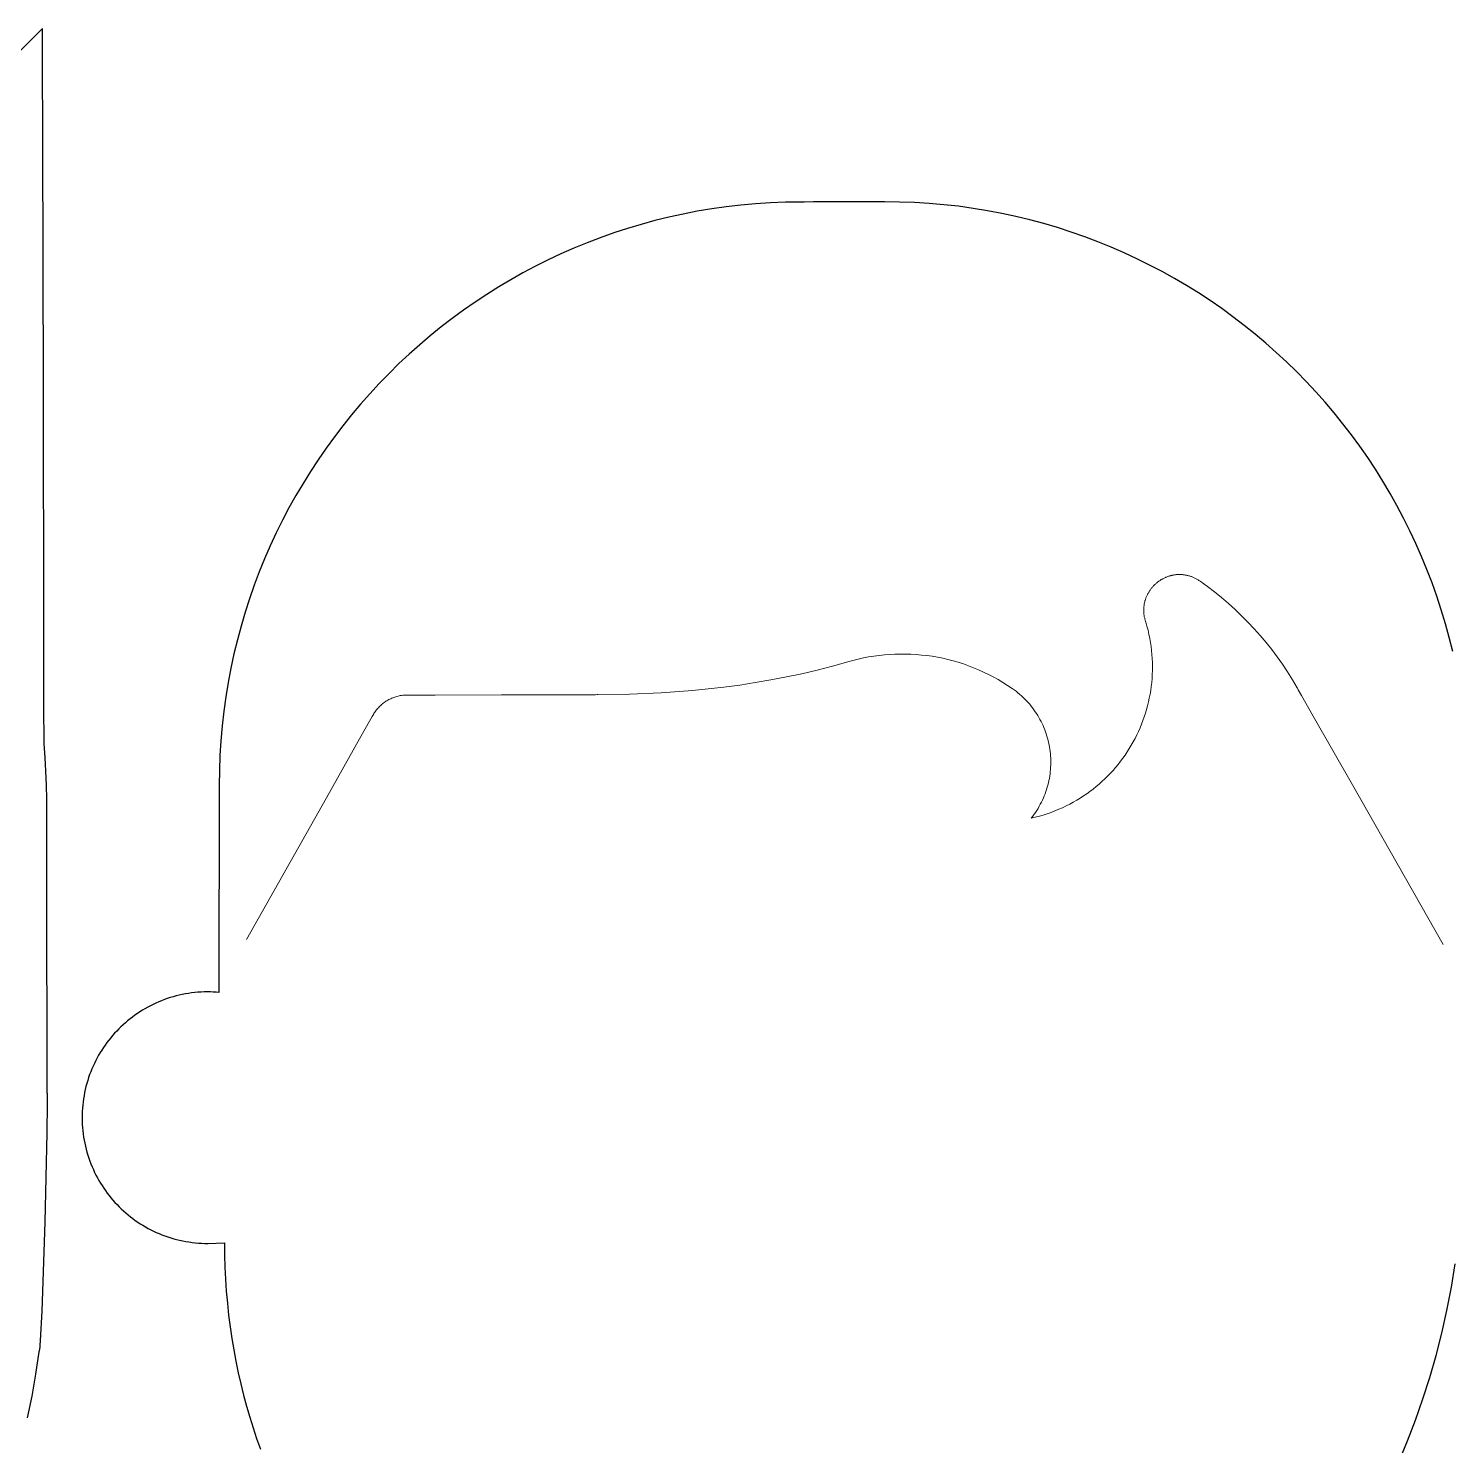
# Model space of a CAD drawing. Header units: inches. Extents: x 0 to 11, y 0 to 3.1.
# Drawn here: x 1.661 to 3.284, y 1.524 to 3.14 of the extents above; entities that cross this region are included whole.
import ezdxf

# ---------------------------------------------------------------- set-up
doc = ezdxf.new("R2010")
doc.units = ezdxf.units.IN
doc.header["$MEASUREMENT"] = 0
doc.layers.add('cut', color=18, linetype='Continuous', true_color=0x000000)
doc.layers.add('score', color=1, linetype='Continuous', true_color=0xff0000)

msp = doc.modelspace()

# ---------------------------------------------------------------- linework, layer by layer
at = {"layer": 'cut'}
for points in [[(1.6604, 1.5558), (1.6654, 1.5806), (1.6698, 1.6058), (1.6734, 1.6314), (1.6734, 1.6314), (1.6735, 1.6314), (1.6735, 1.6315), (1.6736, 1.6316), (1.6736, 1.6317), (1.6737, 1.6318), (1.6738, 1.632), (1.6738, 1.6322), (1.6739, 1.6324), (1.6739, 1.6326), (1.674, 1.6332), (1.6741, 1.6339), (1.6743, 1.6346), (1.6745, 1.6364), (1.6747, 1.6386), (1.6751, 1.644), (1.677, 1.6774), (1.6803, 1.7791), (1.6825, 1.8809), (1.6829, 1.9145), (1.6829, 1.9239), (1.6829, 1.9253), (1.6828, 1.9263), (1.6828, 1.9267), (1.6828, 1.9268), (1.6828, 1.927), (1.6828, 1.9271), (1.6828, 1.9271), (1.6828, 1.9272), (1.6827, 1.9272), (1.6823, 2.1707), (1.6821, 2.2614), (1.6819, 2.2772), (1.6813, 2.293), (1.6803, 2.3087), (1.6791, 2.3243), (1.6791, 2.3243), (1.6791, 2.3245), (1.6791, 2.3249), (1.6791, 2.3266), (1.6791, 2.3335), (1.679, 2.3593), (1.6788, 2.4517), (1.6783, 2.7321), (1.6777, 3.0124), (1.6775, 3.1048), (1.6775, 3.1307), (1.6774, 3.1375), (1.6774, 3.1393), (1.6774, 3.1397), (1.6774, 3.1398), (1.6774, 3.1399), (1.3732, 2.8344)], [(3.2853, 2.4295), (3.2813, 2.4455), (3.277, 2.4613), (3.2723, 2.477), (3.2672, 2.4925), (3.2618, 2.5078), (3.256, 2.523), (3.2499, 2.5379), (3.2434, 2.5527), (3.2365, 2.5673), (3.2293, 2.5817), (3.2218, 2.5959), (3.2139, 2.6099), (3.2057, 2.6237), (3.1972, 2.6373), (3.1884, 2.6506), (3.1793, 2.6637), (3.1699, 2.6766), (3.1601, 2.6892), (3.1501, 2.7016), (3.1398, 2.7138), (3.1292, 2.7257), (3.1183, 2.7373), (3.1072, 2.7487), (3.0957, 2.7598), (3.0841, 2.7706), (3.0721, 2.7812), (3.0599, 2.7915), (3.0475, 2.8014), (3.0348, 2.8111), (3.0219, 2.8205), (3.0087, 2.8296), (2.9954, 2.8383), (2.9818, 2.8468), (2.968, 2.8549), (2.9539, 2.8627), (2.9397, 2.8702), (2.9253, 2.8773), (2.9107, 2.8841), (2.8958, 2.8906), (2.8808, 2.8967), (2.8657, 2.9024), (2.8503, 2.9078), (2.8348, 2.9128), (2.8191, 2.9174), (2.8033, 2.9217), (2.7873, 2.9255), (2.7711, 2.929), (2.7549, 2.9321), (2.7384, 2.9348), (2.7219, 2.9371), (2.7052, 2.9389), (2.6884, 2.9404), (2.6715, 2.9414), (2.6544, 2.942), (2.6373, 2.9422), (2.6373, 2.9422), (2.6373, 2.9422), (2.6372, 2.9422), (2.637, 2.9422), (2.6362, 2.9422), (2.6332, 2.9422), (2.6223, 2.9422), (2.5894, 2.9421), (2.5565, 2.9421), (2.5457, 2.942), (2.5426, 2.942), (2.5418, 2.942), (2.5416, 2.942), (2.5416, 2.942), (2.5415, 2.942), (2.5415, 2.942), (2.5244, 2.9418), (2.5074, 2.9411), (2.4905, 2.94), (2.4737, 2.9385), (2.457, 2.9365), (2.4405, 2.9342), (2.424, 2.9314), (2.4078, 2.9283), (2.3916, 2.9247), (2.3757, 2.9208), (2.3598, 2.9165), (2.3442, 2.9118), (2.3287, 2.9067), (2.3133, 2.9013), (2.2982, 2.8955), (2.2832, 2.8893), (2.2684, 2.8828), (2.2538, 2.876), (2.2394, 2.8688), (2.2252, 2.8613), (2.2112, 2.8534), (2.1975, 2.8452), (2.1839, 2.8367), (2.1706, 2.8279), (2.1575, 2.8188), (2.1446, 2.8093), (2.1319, 2.7996), (2.1195, 2.7896), (2.1074, 2.7793), (2.0955, 2.7687), (2.0838, 2.7578), (2.0725, 2.7466), (2.0614, 2.7352), (2.0505, 2.7235), (2.04, 2.7116), (2.0297, 2.6994), (2.0197, 2.687), (2.0101, 2.6743), (2.0007, 2.6614), (1.9916, 2.6482), (1.9828, 2.6348), (1.9744, 2.6212), (1.9662, 2.6074), (1.9584, 2.5934), (1.951, 2.5792), (1.9438, 2.5648), (1.9371, 2.5501), (1.9306, 2.5353), (1.9245, 2.5203), (1.9188, 2.5051), (1.9134, 2.4898), (1.9084, 2.4743), (1.9038, 2.4586), (1.8995, 2.4428), (1.8956, 2.4268), (1.8922, 2.4106), (1.8891, 2.3943), (1.8864, 2.3779), (1.8841, 2.3614), (1.8822, 2.3447), (1.8808, 2.3279), (1.8797, 2.311), (1.8791, 2.2939), (1.8789, 2.2768), (1.8785, 2.041), (1.8753, 2.0412), (1.872, 2.0414), (1.8688, 2.0416), (1.8655, 2.0416), (1.8618, 2.0416), (1.8582, 2.0414), (1.8545, 2.0412), (1.8509, 2.0408), (1.8473, 2.0404), (1.8437, 2.0399), (1.8402, 2.0393), (1.8367, 2.0386), (1.8332, 2.0379), (1.8297, 2.037), (1.8263, 2.0361), (1.8229, 2.0351), (1.8196, 2.034), (1.8163, 2.0328), (1.813, 2.0315), (1.8098, 2.0302), (1.8066, 2.0288), (1.8034, 2.0273), (1.8003, 2.0258), (1.7973, 2.0241), (1.7942, 2.0224), (1.7913, 2.0207), (1.7883, 2.0188), (1.7855, 2.0169), (1.7826, 2.015), (1.7798, 2.0129), (1.7771, 2.0108), (1.7744, 2.0086), (1.7718, 2.0064), (1.7693, 2.0041), (1.7667, 2.0018), (1.7643, 1.9994), (1.7619, 1.9969), (1.7595, 1.9944), (1.7573, 1.9918), (1.7551, 1.9891), (1.7529, 1.9865), (1.7508, 1.9837), (1.7488, 1.9809), (1.7468, 1.9781), (1.7449, 1.9752), (1.7431, 1.9723), (1.7413, 1.9693), (1.7397, 1.9662), (1.7381, 1.9632), (1.7365, 1.9601), (1.735, 1.9569), (1.7337, 1.9537), (1.7323, 1.9505), (1.7311, 1.9472), (1.7299, 1.9439), (1.7289, 1.9405), (1.7279, 1.9371), (1.7269, 1.9337), (1.7261, 1.9303), (1.7254, 1.9268), (1.7247, 1.9232), (1.7241, 1.9197), (1.7236, 1.9161), (1.7232, 1.9125), (1.7229, 1.9089), (1.7227, 1.9053), (1.7225, 1.9016), (1.7225, 1.8979), (1.7226, 1.8942), (1.7227, 1.8905), (1.7229, 1.8869), (1.7233, 1.8832), (1.7237, 1.8796), (1.7242, 1.8761), (1.7248, 1.8725), (1.7255, 1.869), (1.7262, 1.8655), (1.7271, 1.8621), (1.728, 1.8587), (1.729, 1.8553), (1.7301, 1.8519), (1.7313, 1.8486), (1.7325, 1.8454), (1.7339, 1.8421), (1.7353, 1.8389), (1.7368, 1.8358), (1.7383, 1.8327), (1.7399, 1.8296), (1.7416, 1.8266), (1.7434, 1.8236), (1.7452, 1.8207), (1.7471, 1.8178), (1.7491, 1.815), (1.7511, 1.8122), (1.7532, 1.8095), (1.7554, 1.8068), (1.7576, 1.8042), (1.7599, 1.8016), (1.7623, 1.7991), (1.7647, 1.7966), (1.7672, 1.7942), (1.7697, 1.7919), (1.7723, 1.7896), (1.7749, 1.7874), (1.7776, 1.7852), (1.7803, 1.7832), (1.7831, 1.7811), (1.7859, 1.7792), (1.7888, 1.7773), (1.7918, 1.7755), (1.7947, 1.7737), (1.7978, 1.772), (1.8008, 1.7704), (1.8039, 1.7689), (1.8071, 1.7674), (1.8103, 1.766), (1.8135, 1.7647), (1.8168, 1.7634), (1.8201, 1.7623), (1.8235, 1.7612), (1.8269, 1.7602), (1.8303, 1.7593), (1.8337, 1.7585), (1.8372, 1.7577), (1.8407, 1.757), (1.8443, 1.7565), (1.8478, 1.756), (1.8514, 1.7556), (1.8551, 1.7552), (1.8587, 1.755), (1.8624, 1.7549), (1.8661, 1.7548), (1.8847, 1.7553), (1.8848, 1.7414), (1.8853, 1.7276), (1.886, 1.7139), (1.8869, 1.7002), (1.8881, 1.6867), (1.8896, 1.6732), (1.8913, 1.6598), (1.8932, 1.6466), (1.8954, 1.6334), (1.8979, 1.6204), (1.9006, 1.6074), (1.9035, 1.5946), (1.9066, 1.5819), (1.91, 1.5693), (1.9136, 1.5569), (1.9175, 1.5445), (1.9215, 1.5323), (1.9258, 1.5203)], [(3.2242, 1.5067), (3.2339, 1.5298), (3.2429, 1.5534), (3.2513, 1.5775), (3.2591, 1.6021), (3.2663, 1.6271), (3.2728, 1.6526), (3.2786, 1.6785), (3.2838, 1.7048), (3.2883, 1.7315)]]:
    msp.add_lwpolyline(points, dxfattribs=at)
at = {"layer": 'cut', "lineweight": 9}
msp.add_lwpolyline([(1.6791, 2.3242), (1.6791, 2.3242), (1.6791, 2.3242), (1.6791, 2.3242), (1.6791, 2.3243), (1.6791, 2.3243), (1.6791, 2.3244), (1.6791, 2.3244), (1.6791, 2.3244), (1.6791, 2.3244)], dxfattribs=at)
at = {"layer": 'score', "color": 1, "lineweight": 9, "true_color": 0xff0000}
msp.add_lwpolyline([(3.2744, 2.0955), (3.1709, 2.2776), (3.1263, 2.3559), (3.1129, 2.3796), (3.1092, 2.386), (3.1083, 2.3877), (3.108, 2.3881), (3.1079, 2.3882), (3.1079, 2.3882), (3.1079, 2.3882), (3.1026, 2.3973), (3.097, 2.4063), (3.0912, 2.415), (3.0852, 2.4235), (3.0789, 2.4318), (3.0725, 2.44), (3.0658, 2.4479), (3.0589, 2.4556), (3.0519, 2.4631), (3.0446, 2.4704), (3.0372, 2.4775), (3.0296, 2.4844), (3.0218, 2.4911), (3.0138, 2.4975), (3.0057, 2.5037), (2.9974, 2.5097), (2.9966, 2.5102), (2.9959, 2.5107), (2.9951, 2.5112), (2.9943, 2.5117), (2.9936, 2.5121), (2.9928, 2.5125), (2.992, 2.5129), (2.9913, 2.5133), (2.9905, 2.5137), (2.9897, 2.514), (2.9889, 2.5144), (2.9881, 2.5147), (2.9874, 2.515), (2.9866, 2.5152), (2.9858, 2.5155), (2.985, 2.5157), (2.9842, 2.516), (2.9834, 2.5162), (2.9826, 2.5164), (2.9819, 2.5165), (2.9811, 2.5167), (2.9803, 2.5168), (2.9795, 2.5169), (2.9787, 2.5171), (2.9779, 2.5171), (2.9771, 2.5172), (2.9763, 2.5173), (2.9756, 2.5173), (2.9748, 2.5173), (2.974, 2.5174), (2.9732, 2.5174), (2.9725, 2.5173), (2.9717, 2.5173), (2.9709, 2.5172), (2.9701, 2.5172), (2.9694, 2.5171), (2.9686, 2.517), (2.9679, 2.5169), (2.9671, 2.5168), (2.9664, 2.5166), (2.9656, 2.5165), (2.9649, 2.5163), (2.9641, 2.5161), (2.9634, 2.5159), (2.9627, 2.5157), (2.9619, 2.5155), (2.9612, 2.5153), (2.9605, 2.515), (2.9598, 2.5148), (2.9591, 2.5145), (2.9584, 2.5142), (2.9577, 2.5139), (2.957, 2.5136), (2.9563, 2.5133), (2.9556, 2.5129), (2.9549, 2.5126), (2.9543, 2.5122), (2.9536, 2.5119), (2.953, 2.5115), (2.9523, 2.5111), (2.9517, 2.5107), (2.9511, 2.5102), (2.9504, 2.5098), (2.9498, 2.5094), (2.9492, 2.5089), (2.9486, 2.5085), (2.948, 2.508), (2.9475, 2.5075), (2.9469, 2.507), (2.9463, 2.5065), (2.9458, 2.506), (2.9452, 2.5055), (2.9447, 2.5049), (2.9442, 2.5044), (2.9436, 2.5038), (2.9431, 2.5033), (2.9426, 2.5027), (2.9421, 2.5021), (2.9417, 2.5015), (2.9412, 2.5009), (2.9408, 2.5003), (2.9403, 2.4997), (2.9399, 2.499), (2.9395, 2.4984), (2.9391, 2.4978), (2.9387, 2.4971), (2.9383, 2.4964), (2.9379, 2.4958), (2.9375, 2.4951), (2.9372, 2.4944), (2.9369, 2.4937), (2.9365, 2.493), (2.9362, 2.4923), (2.9359, 2.4916), (2.9356, 2.4909), (2.9354, 2.4902), (2.9351, 2.4894), (2.9349, 2.4887), (2.9346, 2.4879), (2.9344, 2.4872), (2.9342, 2.4864), (2.934, 2.4856), (2.9339, 2.4849), (2.9337, 2.4841), (2.9336, 2.4833), (2.9335, 2.4825), (2.9334, 2.4817), (2.9333, 2.4809), (2.9332, 2.4801), (2.9331, 2.4793), (2.9331, 2.4785), (2.9331, 2.4777), (2.933, 2.4768), (2.933, 2.476), (2.9331, 2.4752), (2.9331, 2.4743), (2.9332, 2.4735), (2.9332, 2.4727), (2.9333, 2.4718), (2.9334, 2.471), (2.9336, 2.4701), (2.9337, 2.4692), (2.9339, 2.4684), (2.9341, 2.4675), (2.9343, 2.4666), (2.9345, 2.4658), (2.9347, 2.4649), (2.935, 2.464), (2.935, 2.4639), (2.935, 2.4639), (2.9351, 2.4638), (2.9352, 2.4635), (2.9353, 2.4633), (2.9353, 2.4632), (2.9354, 2.4631), (2.9354, 2.4631), (2.9367, 2.4585), (2.9379, 2.4539), (2.939, 2.4492), (2.9399, 2.4446), (2.9407, 2.44), (2.9414, 2.4354), (2.942, 2.4308), (2.9424, 2.4262), (2.9428, 2.4216), (2.9429, 2.417), (2.943, 2.4124), (2.943, 2.4078), (2.9428, 2.4033), (2.9425, 2.3988), (2.9421, 2.3943), (2.9416, 2.3898), (2.941, 2.3853), (2.9403, 2.3809), (2.9394, 2.3765), (2.9385, 2.3722), (2.9374, 2.3678), (2.9362, 2.3635), (2.935, 2.3592), (2.9336, 2.355), (2.9321, 2.3508), (2.9305, 2.3467), (2.9288, 2.3426), (2.927, 2.3385), (2.9251, 2.3345), (2.9231, 2.3306), (2.921, 2.3266), (2.9188, 2.3228), (2.9165, 2.319), (2.9142, 2.3153), (2.9117, 2.3116), (2.9091, 2.308), (2.9065, 2.3044), (2.9037, 2.3009), (2.9009, 2.2975), (2.898, 2.2941), (2.895, 2.2909), (2.8919, 2.2877), (2.8887, 2.2845), (2.8854, 2.2815), (2.8821, 2.2785), (2.8787, 2.2756), (2.8752, 2.2728), (2.8716, 2.2701), (2.868, 2.2674), (2.8642, 2.2649), (2.8604, 2.2624), (2.8566, 2.26), (2.8526, 2.2578), (2.8486, 2.2556), (2.8445, 2.2535), (2.8403, 2.2515), (2.8361, 2.2497), (2.8318, 2.2479), (2.8274, 2.2462), (2.823, 2.2447), (2.8185, 2.2432), (2.814, 2.2419), (2.8094, 2.2407), (2.8047, 2.2396), (2.8064, 2.2418), (2.808, 2.244), (2.8096, 2.2462), (2.8111, 2.2485), (2.8125, 2.2508), (2.8139, 2.2531), (2.8151, 2.2555), (2.8164, 2.2578), (2.8175, 2.2602), (2.8186, 2.2626), (2.8196, 2.2651), (2.8206, 2.2675), (2.8215, 2.27), (2.8223, 2.2724), (2.8231, 2.2749), (2.8238, 2.2774), (2.8244, 2.28), (2.8249, 2.2825), (2.8254, 2.285), (2.8259, 2.2876), (2.8262, 2.2901), (2.8265, 2.2927), (2.8268, 2.2952), (2.8269, 2.2978), (2.827, 2.3003), (2.8271, 2.3029), (2.827, 2.3055), (2.827, 2.308), (2.8268, 2.3106), (2.8266, 2.3131), (2.8263, 2.3157), (2.826, 2.3182), (2.8256, 2.3207), (2.8251, 2.3232), (2.8246, 2.3257), (2.824, 2.3282), (2.8234, 2.3307), (2.8226, 2.3332), (2.8219, 2.3356), (2.821, 2.338), (2.8201, 2.3404), (2.8192, 2.3428), (2.8182, 2.3452), (2.8171, 2.3475), (2.8159, 2.3498), (2.8147, 2.3521), (2.8135, 2.3544), (2.8122, 2.3566), (2.8108, 2.3588), (2.8093, 2.361), (2.8078, 2.3631), (2.8063, 2.3652), (2.8047, 2.3673), (2.803, 2.3694), (2.8013, 2.3714), (2.7995, 2.3733), (2.7976, 2.3752), (2.7957, 2.3771), (2.7937, 2.379), (2.7917, 2.3807), (2.7896, 2.3825), (2.7875, 2.3842), (2.7853, 2.3858), (2.783, 2.3875), (2.7778, 2.391), (2.7724, 2.3944), (2.767, 2.3976), (2.7615, 2.4006), (2.756, 2.4035), (2.7503, 2.4062), (2.7447, 2.4088), (2.739, 2.4111), (2.7332, 2.4134), (2.7274, 2.4154), (2.7215, 2.4173), (2.7156, 2.419), (2.7097, 2.4205), (2.7038, 2.4219), (2.6978, 2.4231), (2.6918, 2.4241), (2.6858, 2.4249), (2.6797, 2.4256), (2.6737, 2.4262), (2.6676, 2.4265), (2.6616, 2.4267), (2.6555, 2.4267), (2.6494, 2.4266), (2.6434, 2.4263), (2.6373, 2.4258), (2.6313, 2.4252), (2.6252, 2.4244), (2.6192, 2.4234), (2.6133, 2.4223), (2.6073, 2.421), (2.6014, 2.4195), (2.5955, 2.4179), (2.5782, 2.413), (2.5607, 2.4085), (2.5432, 2.4043), (2.5256, 2.4006), (2.5079, 2.3972), (2.4901, 2.3941), (2.4723, 2.3914), (2.4544, 2.389), (2.4186, 2.3851), (2.3826, 2.3825), (2.3465, 2.3809), (2.3104, 2.3804), (2.3104, 2.3804), (2.3104, 2.3804), (2.3102, 2.3804), (2.3098, 2.3804), (2.3079, 2.3803), (2.301, 2.3803), (2.2761, 2.3803), (2.2006, 2.3801), (2.1251, 2.38), (2.1003, 2.3799), (2.0933, 2.3799), (2.0915, 2.3799), (2.091, 2.3799), (2.0909, 2.3799), (2.0908, 2.3799), (2.0908, 2.3799), (2.0902, 2.3799), (2.0898, 2.3799), (2.0894, 2.3799), (2.0888, 2.3798), (2.0882, 2.3797), (2.0865, 2.3795), (2.0853, 2.3793), (2.084, 2.379), (2.0828, 2.3788), (2.0815, 2.3784), (2.0803, 2.3781), (2.0791, 2.3777), (2.0779, 2.3773), (2.0767, 2.3768), (2.0756, 2.3763), (2.0744, 2.3758), (2.0733, 2.3753), (2.0722, 2.3747), (2.0711, 2.3741), (2.07, 2.3735), (2.069, 2.3728), (2.0679, 2.3721), (2.0669, 2.3714), (2.0659, 2.3706), (2.0649, 2.3698), (2.0639, 2.369), (2.063, 2.3682), (2.0621, 2.3673), (2.0612, 2.3664), (2.0603, 2.3655), (2.0595, 2.3646), (2.0587, 2.3636), (2.0579, 2.3626), (2.0571, 2.3616), (2.0564, 2.3606), (2.0557, 2.3595), (2.055, 2.3584), (2.0543, 2.3573), (2.0543, 2.3573), (2.0543, 2.3573), (2.0543, 2.3572), (2.0541, 2.3568), (2.0533, 2.3554), (2.0502, 2.35), (2.0389, 2.3299), (2.0012, 2.2629), (1.91, 2.1012)], dxfattribs=at)

doc.saveas('drawing.dxf')
